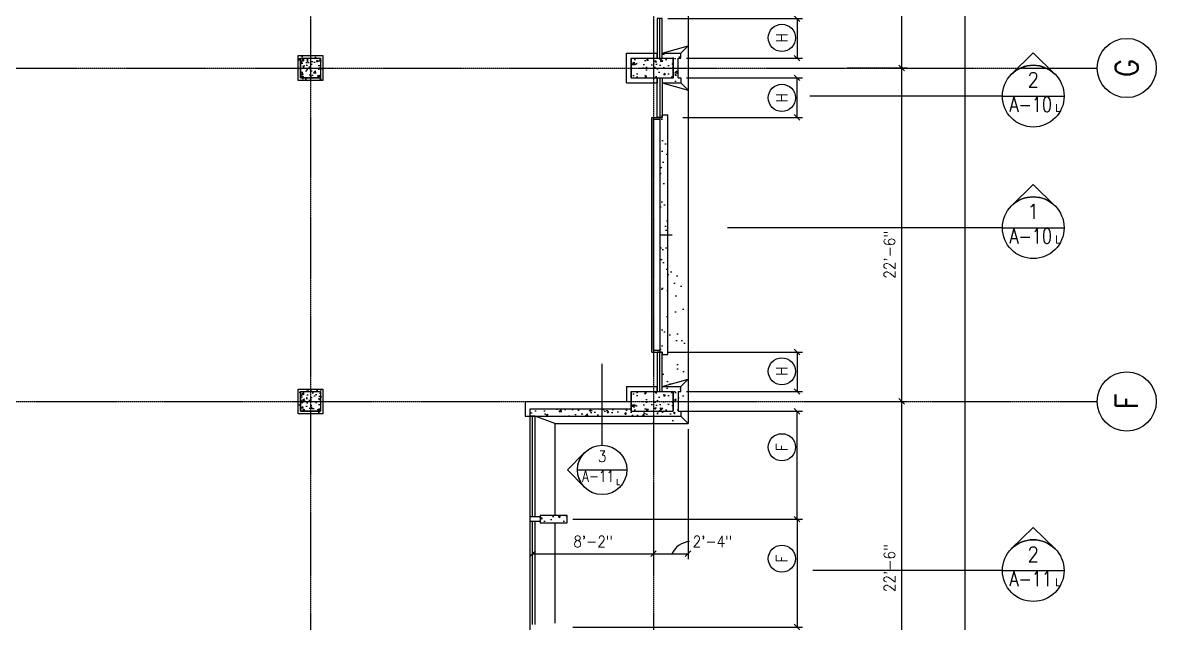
# Model space of a CAD drawing. Header units: inches. Extents: x 388 to 4053, y 352 to 2882.
# Drawn here: x 3134 to 4053, y 1678 to 2164 of the extents above; entities that cross this region are included whole.
import ezdxf
from ezdxf.enums import TextEntityAlignment as Align

# ---------------------------------------------------------------- set-up
doc = ezdxf.new("R2010")
doc.units = ezdxf.units.IN
doc.header["$LTSCALE"] = 0.5
doc.header["$MEASUREMENT"] = 0
doc.linetypes.add('CENTER', pattern=[3.25, 2.5, -0.25, 0.25, -0.25])
for name, color, linetype in [('A-ANNO-DIMS', 7, 'Continuous'), ('A-ANNO-NOTE', 7, 'Continuous'), ('A-COLS', 2, 'Continuous'), ('A-COLS-PATT', 8, 'Continuous'), ('A-FLOR-LEVL', 2, 'Continuous'), ('A-FLOR-PATT', 8, 'Continuous'), ('A-GLAZ', 3, 'Continuous'), ('A-GLAZ-IDEN', 7, 'Continuous'), ('A-GRID', 8, 'CENTER'), ('A-GRID-IDEN', 7, 'Continuous'), ('A-SECT-IDEN', 7, 'Continuous'), ('A-WALL', 2, 'Continuous'), ('A-WALL-PATT', 8, 'Continuous')]:
    doc.layers.add(name, color=color, linetype=linetype)
doc.styles.add('ROMANS', font='romans.shx', dxfattribs={"width": 0.9})
doc.dimstyles.new('DIM96', dxfattribs={"dimscale": 96, "dimtxt": 0.09375, "dimasz": 0.046875, "dimexe": 0.046875, "dimexo": 0.046875, "dimgap": 0.046875, "dimtad": 1, "dimdec": 4, "dimzin": 3, "dimdsep": 46, "dimlunit": 4, "dimtxsty": 'ROMANS', "dimblk": 'OBLIQUE', "dimcen": 0.046875, "dimaunit": 1, "dimazin": 0, "dimtfac": 0.7, "dimtdec": 4, "dimtofl": 0, "dimtmove": 2, "dimatfit": 3, "dimldrblk": 'OBLIQUE', "dimfxl": 0, "dimfrac": 1, "dimtolj": 1, "dimtzin": 0, "dimarcsym": 0})
pattern_1 = [(50, (11.203, -0.822), (14.345204, -1.255043), [1.5, -16.5]), (355, (11.203, -0.822), (-2.775027, 15.04384), [1.2, -13.2]), (100.4514, (12.398, -0.927), (11.57019, 13.78879), [1.274804, -14.02284]), (46.1842, (11.203, 3.178), (21.34482, -3.31038), [2.25, -24.75]), (96.6356, (12.981, 2.902), (18.69325, 19.48236), [1.9122, -21.03426]), (351.1842, (11.203, 3.178), (18.69324, 19.48237), [1.8, -19.8]), (21, (13.203, 2.178), (11.93814, -8.052378), [1.5, -16.5]), (326, (13.203, 2.178), (4.866307, 14.503), [1.2, -13.2]), (71.4514, (14.197, 1.507), (16.804453, 6.45061), [1.274804, -14.02284]), (37.5, (11.2027, -0.8225), (0.243197, 6.657877), [0, -13.04, 0, -13.4, 0, -13.25]), (7.5, (11.203, -0.8225), (5.261391, 7.888234), [0, -7.64, 0, -12.74, 0, -5.05]), (327.5, (6.7427, -0.8225), (10.676449, -0.4510974), [0, -5, 0, -15.6, 0, -20.7]), (317.5, (4.743, -0.822), (11.663723, 2.0021), [0, -6.5, 0, -10.36, 0, -14.7])]

# ---------------------------------------------------------------- blocks, each defined once
blk = doc.blocks.new('_Oblique')
at = {"color": 0, "lineweight": -2}
blk.add_line((-0.5, -0.5), (0.5, 0.5), dxfattribs=at)
blk = doc.blocks.new('*D14')
at = {"layer": 'A-ANNO-DIMS', "color": 0, "lineweight": -2}
for p, q in [((3884.94, 2405.28), (3901.83, 2405.28)), ((3897.33, 2405.28), (3897.33, 499.28)), ((3799.01, 499.28), (3901.83, 499.28))]:
    blk.add_line(p, q, dxfattribs=at)
at = {"layer": 'Defpoints', "color": 0}
for p in [(3880.44, 2405.28), (3794.51, 499.28), (3897.33, 499.28)]:
    blk.add_point(p, dxfattribs=at)
at = {"layer": 'A-ANNO-DIMS', "color": 0, "lineweight": -2, "xscale": 4.5, "yscale": 4.5, "zscale": 4.5}
for p, rotation in [((3897.33, 2405.28), 90), ((3897.33, 499.28), 270)]:
    blk.add_blockref('_Oblique', p, dxfattribs=dict(at, rotation=rotation))
at = {"layer": 'A-ANNO-DIMS', "color": 0, "insert": (3887.47, 1452.28), "char_height": 9, "attachment_point": 5, "rotation": 90, "style": 'ROMANS'}
blk.add_mtext('\\A1;158\'-10"', dxfattribs=at)
blk = doc.blocks.new('*D15')
at = {"layer": 'A-ANNO-DIMS', "color": 0, "lineweight": -2}
for p, q in [((3805.66, 2405.28), (3850.67, 2405.28)), ((3846.17, 2405.28), (3846.17, 2127.28)), ((3801.9, 2127.28), (3850.67, 2127.28))]:
    blk.add_line(p, q, dxfattribs=at)
at = {"layer": 'Defpoints', "color": 0}
for p in [(3801.16, 2405.28), (3797.4, 2127.28), (3846.17, 2127.28)]:
    blk.add_point(p, dxfattribs=at)
at = {"layer": 'A-ANNO-DIMS', "color": 0, "lineweight": -2, "xscale": 4.5, "yscale": 4.5, "zscale": 4.5}
for p, rotation in [((3846.17, 2405.28), 90), ((3846.17, 2127.28), 270)]:
    blk.add_blockref('_Oblique', p, dxfattribs=dict(at, rotation=rotation))
at = {"layer": 'A-ANNO-DIMS', "color": 0, "insert": (3836.32, 2266.28), "char_height": 9, "attachment_point": 5, "rotation": 90, "style": 'ROMANS'}
blk.add_mtext('\\A1;23\'-2"', dxfattribs=at)
blk = doc.blocks.new('*D16')
at = {"layer": 'A-ANNO-DIMS', "color": 0, "lineweight": -2}
for p, q in [((3801.9, 2127.28), (3850.67, 2127.28)), ((3846.17, 2127.28), (3846.17, 1857.28)), ((3796.86, 1857.28), (3850.67, 1857.28))]:
    blk.add_line(p, q, dxfattribs=at)
at = {"layer": 'Defpoints', "color": 0}
for p in [(3797.4, 2127.28), (3792.36, 1857.28), (3846.17, 1857.28)]:
    blk.add_point(p, dxfattribs=at)
at = {"layer": 'A-ANNO-DIMS', "color": 0, "lineweight": -2, "xscale": 4.5, "yscale": 4.5, "zscale": 4.5}
for p, rotation in [((3846.17, 2127.28), 90), ((3846.17, 1857.28), 270)]:
    blk.add_blockref('_Oblique', p, dxfattribs=dict(at, rotation=rotation))
at = {"layer": 'A-ANNO-DIMS', "color": 0, "insert": (3836.32, 1976.02), "char_height": 9, "attachment_point": 5, "rotation": 90, "style": 'ROMANS'}
blk.add_mtext('\\A1;22\'-6"', dxfattribs=at)
blk = doc.blocks.new('*D17')
at = {"layer": 'A-ANNO-DIMS', "color": 0, "lineweight": -2}
for p, q in [((3796.86, 1857.28), (3850.67, 1857.28)), ((3846.17, 1857.28), (3846.17, 1587.28)), ((3799.38, 1587.28), (3850.67, 1587.28))]:
    blk.add_line(p, q, dxfattribs=at)
at = {"layer": 'Defpoints', "color": 0}
for p in [(3792.36, 1857.28), (3794.88, 1587.28), (3846.17, 1587.28)]:
    blk.add_point(p, dxfattribs=at)
at = {"layer": 'A-ANNO-DIMS', "color": 0, "lineweight": -2, "xscale": 4.5, "yscale": 4.5, "zscale": 4.5}
for p, rotation in [((3846.17, 1857.28), 90), ((3846.17, 1587.28), 270)]:
    blk.add_blockref('_Oblique', p, dxfattribs=dict(at, rotation=rotation))
at = {"layer": 'A-ANNO-DIMS', "color": 0, "insert": (3836.32, 1722.28), "char_height": 9, "attachment_point": 5, "rotation": 90, "style": 'ROMANS'}
blk.add_mtext('\\A1;22\'-6"', dxfattribs=at)
blk = doc.blocks.new('GLAZ1')
for p, q in [((0, 0), (-4, 0)), ((-4, 0), (-4, -32)), ((-2, -32), (-2, 0)), ((0, -32), (0, 0)), ((-4, -32), (0, -32))]:
    blk.add_line(p, q)
blk = doc.blocks.new('*D26')
at = {"layer": 'A-ANNO-DIMS', "color": 0, "lineweight": -2}
for p, q in [((3645.08, 1791.39), (3645.08, 1729.49)), ((3547.08, 1724.89), (3547.08, 1738.49)), ((3547.08, 1733.99), (3645.08, 1733.99))]:
    blk.add_line(p, q, dxfattribs=at)
at = {"layer": 'Defpoints', "color": 0}
for p in [(3645.08, 1795.89), (3645.08, 1733.99), (3547.08, 1720.39)]:
    blk.add_point(p, dxfattribs=at)
at = {"layer": 'A-ANNO-DIMS', "color": 0, "lineweight": -2, "xscale": 4.5, "yscale": 4.5, "zscale": 4.5, "rotation": 180}
blk.add_blockref('_Oblique', (3547.08, 1733.99), dxfattribs=at)
at = {"layer": 'A-ANNO-DIMS', "color": 0, "lineweight": -2, "xscale": 4.5, "yscale": 4.5, "zscale": 4.5}
blk.add_blockref('_Oblique', (3645.08, 1733.99), dxfattribs=at)
at = {"layer": 'A-ANNO-DIMS', "color": 0, "insert": (3596.08, 1743.84), "char_height": 9, "attachment_point": 5, "style": 'ROMANS'}
blk.add_mtext('\\A1;8\'-2"', dxfattribs=at)
blk = doc.blocks.new('*D27')
at = {"layer": 'A-ANNO-DIMS', "color": 0, "lineweight": -2}
for p, q in [((3673.08, 1834.78), (3673.08, 1729.49)), ((3645.08, 1791.39), (3645.08, 1729.49)), ((3645.08, 1733.99), (3673.08, 1733.99))]:
    blk.add_line(p, q, dxfattribs=at)
at = {"layer": 'Defpoints', "color": 0}
for p in [(3673.08, 1839.28), (3645.08, 1795.89), (3673.08, 1733.99)]:
    blk.add_point(p, dxfattribs=at)
at = {"layer": 'A-ANNO-DIMS', "color": 0, "lineweight": -2, "xscale": 4.5, "yscale": 4.5, "zscale": 4.5, "rotation": 180}
blk.add_blockref('_Oblique', (3645.08, 1733.99), dxfattribs=at)
at = {"layer": 'A-ANNO-DIMS', "color": 0, "lineweight": -2, "xscale": 4.5, "yscale": 4.5, "zscale": 4.5}
blk.add_blockref('_Oblique', (3673.08, 1733.99), dxfattribs=at)
at = {"layer": 'A-ANNO-DIMS', "color": 0, "insert": (3692.8, 1743.84), "char_height": 9, "attachment_point": 5, "style": 'ROMANS'}
blk.add_mtext('\\A1;2\'-4"', dxfattribs=at)
blk = doc.blocks.new('ELEVIDEN')
for q in [(-14, 14.29), (14, 14.29)]:
    blk.add_line((0, 28), q)
blk.add_arc((0, 0), 20, 45.58469, 134.41531)
blk = doc.blocks.new('IDENM1')
blk.add_circle((0, 0), 0.1146)
at = {"style": 'ROMANS', "width": 0.9}
blk.add_attdef('#', text='', height=0.0938, dxfattribs=at).set_placement((0, 0), align=Align.MIDDLE)
blk = doc.blocks.new('*D99')
at = {"layer": 'A-GLAZ-IDEN', "color": 0, "lineweight": -2}
for p, q in [((3656.58, 2167.28), (3765.89, 2167.28)), ((3761.39, 2167.28), (3761.39, 2135.28)), ((3671.68, 2135.28), (3765.89, 2135.28))]:
    blk.add_line(p, q, dxfattribs=at)
at = {"layer": 'Defpoints', "color": 0}
for p in [(3652.08, 2167.28), (3667.18, 2135.28), (3761.39, 2135.28)]:
    blk.add_point(p, dxfattribs=at)
at = {"layer": 'A-GLAZ-IDEN', "color": 0, "lineweight": -2, "xscale": 4.5, "yscale": 4.5, "zscale": 4.5}
for p, rotation in [((3761.39, 2167.28), 90), ((3761.39, 2135.28), 270)]:
    blk.add_blockref('_Oblique', p, dxfattribs=dict(at, rotation=rotation))
blk = doc.blocks.new('*D100')
at = {"layer": 'A-GLAZ-IDEN', "color": 0, "lineweight": -2}
for p, q in [((3671.68, 2119.28), (3765.89, 2119.28)), ((3761.39, 2087.28), (3761.39, 2119.28)), ((3668.76, 2087.28), (3765.89, 2087.28))]:
    blk.add_line(p, q, dxfattribs=at)
at = {"layer": 'Defpoints', "color": 0}
for p in [(3667.18, 2119.28), (3761.39, 2119.28), (3664.26, 2087.28)]:
    blk.add_point(p, dxfattribs=at)
at = {"layer": 'A-GLAZ-IDEN', "color": 0, "lineweight": -2, "xscale": 4.5, "yscale": 4.5, "zscale": 4.5}
for p, rotation in [((3761.39, 2119.28), 90), ((3761.39, 2087.28), 270)]:
    blk.add_blockref('_Oblique', p, dxfattribs=dict(at, rotation=rotation))
blk = doc.blocks.new('*D101')
at = {"layer": 'A-GLAZ-IDEN', "color": 0, "lineweight": -2}
for p, q in [((3656.58, 1897.28), (3765.89, 1897.28)), ((3761.39, 1897.28), (3761.39, 1865.28)), ((3671.68, 1865.28), (3765.89, 1865.28))]:
    blk.add_line(p, q, dxfattribs=at)
at = {"layer": 'Defpoints', "color": 0}
for p in [(3652.08, 1897.28), (3667.18, 1865.28), (3761.39, 1865.28)]:
    blk.add_point(p, dxfattribs=at)
at = {"layer": 'A-GLAZ-IDEN', "color": 0, "lineweight": -2, "xscale": 4.5, "yscale": 4.5, "zscale": 4.5}
for p, rotation in [((3761.39, 1897.28), 90), ((3761.39, 1865.28), 270)]:
    blk.add_blockref('_Oblique', p, dxfattribs=dict(at, rotation=rotation))
blk = doc.blocks.new('*D102')
at = {"layer": 'A-GLAZ-IDEN', "color": 0, "lineweight": -2}
for p, q in [((3667.68, 1849.28), (3765.89, 1849.28)), ((3761.39, 1761.94), (3761.39, 1849.28)), ((3579.58, 1761.94), (3765.89, 1761.94))]:
    blk.add_line(p, q, dxfattribs=at)
at = {"layer": 'Defpoints', "color": 0}
for p in [(3663.18, 1849.28), (3761.39, 1849.28), (3575.08, 1761.94)]:
    blk.add_point(p, dxfattribs=at)
at = {"layer": 'A-GLAZ-IDEN', "color": 0, "lineweight": -2, "xscale": 4.5, "yscale": 4.5, "zscale": 4.5}
for p, rotation in [((3761.39, 1849.28), 90), ((3761.39, 1761.94), 270)]:
    blk.add_blockref('_Oblique', p, dxfattribs=dict(at, rotation=rotation))
blk = doc.blocks.new('*D103')
at = {"layer": 'A-GLAZ-IDEN', "color": 0, "lineweight": -2}
for p, q in [((3579.58, 1761.94), (3765.89, 1761.94)), ((3761.39, 1761.94), (3761.39, 1674.61)), ((3579.58, 1674.61), (3765.89, 1674.61))]:
    blk.add_line(p, q, dxfattribs=at)
at = {"layer": 'Defpoints', "color": 0}
for p in [(3575.08, 1761.94), (3575.08, 1674.61), (3761.39, 1674.61)]:
    blk.add_point(p, dxfattribs=at)
at = {"layer": 'A-GLAZ-IDEN', "color": 0, "lineweight": -2, "xscale": 4.5, "yscale": 4.5, "zscale": 4.5}
for p, rotation in [((3761.39, 1761.94), 90), ((3761.39, 1674.61), 270)]:
    blk.add_blockref('_Oblique', p, dxfattribs=dict(at, rotation=rotation))
blk = doc.blocks.new('LEVEL')
for p, q in [((-12, 0), (-18, 6)), ((-12, -15), (-18, 6)), ((12, 0), (18, 6)), ((12, -15), (18, 6))]:
    blk.add_line(p, q)
blk = doc.blocks.new('IDEN4')
blk.add_line((-0.2083, 0), (0.2083, 0))
blk.add_circle((0, 0), 0.2083)
at = {"style": 'ROMANS'}
for tag, height, width, p in [('#', 0.0938, 0.9, (0, 0.1148)), ('##', 0.0938, 0.8, (-0.0336, -0.0524)), ('@', 0.0469, 0.9, (0.135, -0.1024))]:
    blk.add_attdef(tag, text='', height=height, dxfattribs=dict(at, width=width)).set_placement(p, align=Align.MIDDLE_CENTER)
blk = doc.blocks.new('TEXT')
blk.add_line((0, 0), (0, 9.5))
blk = doc.blocks.new('IDEN1')
blk.add_circle((0, 0), 0.25)
at = {"style": 'ROMANS', "width": 0.9}
blk.add_attdef('#', text='', height=0.1875, dxfattribs=at).set_placement((0, 0), align=Align.MIDDLE_CENTER)
blk = doc.blocks.new('SECT10')
for q in [(-17.5, 17.86), (-17.5, -17.86)]:
    blk.add_line((-34.99, 0), q)
blk.add_arc((0, 0), 25, 134.41531, 225.58469)
blk = doc.blocks.new('IDEN10')
blk.add_line((-0.2604, 0), (0.2604, 0))
blk.add_circle((0, 0), 0.2604)
at = {"style": 'ROMANS'}
for tag, height, width, p in [('#', 0.125, 0.9, (0, 0.1377)), ('##', 0.125, 0.8, (-0.0211, -0.0694)), ('@', 0.0625, 0.9, (0.2077, -0.0975))]:
    blk.add_attdef(tag, text='', height=height, dxfattribs=dict(at, width=width)).set_placement(p, align=Align.MIDDLE_CENTER)
blk = doc.blocks.new('4')
for p, q in [((-8, -18), (-8, 16)), ((8, 16), (-8, 16)), ((8, -18), (8, 16)), ((8, -18), (-8, -18))]:
    blk.add_line(p, q)
blk = doc.blocks.new('1')
for p, q in [((-8, 8), (8, 8)), ((-8, 8), (-8, -8)), ((8, 8), (8, -8)), ((-8, -8), (8, -8))]:
    blk.add_line(p, q)
blk = doc.blocks.new('5')
blk.add_lwpolyline([(-22, 0), (0, 0), (0, -6), (-22, -6)], close=True)

msp = doc.modelspace()

# ---------------------------------------------------------------- hatches: boundary and pattern name
at = {"layer": 'A-COLS-PATT'}
h = msp.add_hatch(dxfattribs=at)
h.set_pattern_fill('AR-CONC', color=256, scale=2, style=0)
h.set_pattern_definition([(50, (2400.299, -251.055), (14.345204, -1.255043), [1.5, -16.5]), (355, (2400.299, -251.055), (-2.77503, 15.04384), [1.2, -13.2]), (100.4514, (2401.495, -251.159), (11.57019, 13.78879), [1.2748, -14.02284]), (46.1842, (2400.3, -247.055), (21.34482, -3.31038), [2.25, -24.75]), (96.6356, (2402.078, -247.33), (18.69325, 19.48236), [1.9122, -21.03426]), (351.1842, (2400.3, -247.055), (18.69324, 19.48237), [1.8, -19.8]), (21, (2402.299, -248.055), (11.93814, -8.05238), [1.5, -16.5]), (326, (2402.299, -248.055), (4.86631, 14.503), [1.2, -13.2]), (71.4514, (2403.294, -248.726), (16.80445, 6.45061), [1.2748, -14.02284]), (37.5, (2400.299, -251.0546), (0.243197, 6.657877), [0, -13.04, 0, -13.4, 0, -13.25]), (7.5, (2400.299, -251.0546), (5.26139, 7.888234), [0, -7.64, 0, -12.74, 0, -5.05]), (327.5, (2395.839, -251.0546), (10.676449, -0.451097), [0, -5, 0, -15.6, 0, -20.7]), (317.5, (2393.839, -251.055), (11.663723, 2.0021), [0, -6.5, 0, -10.36, 0, -14.7])])
h.paths.add_polyline_path([(3359.08318, 2135.27553), (3359.08318, 2119.27553), (3375.08318, 2119.27553), (3375.08318, 2135.27553)])
h = msp.add_hatch(dxfattribs=at)
h.set_pattern_fill('AR-CONC', color=256, scale=2, angle=-90, style=0)
h.set_pattern_definition([(320, (1266.753, 3094.06), (-1.255043, -14.345204), [1.5, -16.5]), (265, (1266.753, 3094.06), (15.04384, 2.77503), [1.2, -13.2]), (10.4514, (1266.648, 3092.864), (13.78879, -11.57019), [1.2748, -14.02284]), (316.1842, (1270.753, 3094.06), (-3.31038, -21.34482), [2.25, -24.75]), (6.6356, (1270.477, 3092.28), (19.48236, -18.69325), [1.9122, -21.03426]), (261.1842, (1270.753, 3094.06), (19.48237, -18.69324), [1.8, -19.8]), (291, (1269.753, 3092.06), (-8.05238, -11.93814), [1.5, -16.5]), (236, (1269.753, 3092.06), (14.503, -4.86631), [1.2, -13.2]), (341.4514, (1269.082, 3091.065), (6.45061, -16.80445), [1.2748, -14.02284]), (307.5, (1266.753, 3094.0596), (6.657877, -0.243197), [0, -13.04, 0, -13.4, 0, -13.25]), (277.5, (1266.753, 3094.0596), (7.888234, -5.26139), [0, -7.64, 0, -12.74, 0, -5.05]), (237.5, (1266.753, 3098.5196), (-0.451097, -10.676449), [0, -5, 0, -15.6, 0, -20.7]), (227.5, (1266.753, 3100.52), (2.0021, -11.663723), [0, -6.5, 0, -10.36, 0, -14.7])])
h.paths.add_polyline_path([(3661.08318, 2119.27553), (3661.08318, 2135.27553), (3627.08318, 2135.27553), (3627.08318, 2119.27553)])
h = msp.add_hatch(dxfattribs=at)
h.set_pattern_fill('AR-CONC', color=256, scale=2, style=0)
h.set_pattern_definition([(50, (2400.299, -521.055), (14.345204, -1.255043), [1.5, -16.5]), (355, (2400.299, -521.055), (-2.77503, 15.04384), [1.2, -13.2]), (100.4514, (2401.495, -521.159), (11.57019, 13.78879), [1.2748, -14.02284]), (46.1842, (2400.3, -517.055), (21.34482, -3.31038), [2.25, -24.75]), (96.6356, (2402.078, -517.33), (18.69325, 19.48236), [1.9122, -21.03426]), (351.1842, (2400.3, -517.055), (18.69324, 19.48237), [1.8, -19.8]), (21, (2402.299, -518.055), (11.93814, -8.05238), [1.5, -16.5]), (326, (2402.299, -518.055), (4.86631, 14.503), [1.2, -13.2]), (71.4514, (2403.294, -518.726), (16.80445, 6.45061), [1.2748, -14.02284]), (37.5, (2400.299, -521.0546), (0.243197, 6.657877), [0, -13.04, 0, -13.4, 0, -13.25]), (7.5, (2400.299, -521.0546), (5.26139, 7.888234), [0, -7.64, 0, -12.74, 0, -5.05]), (327.5, (2395.839, -521.0546), (10.676449, -0.451097), [0, -5, 0, -15.6, 0, -20.7]), (317.5, (2393.839, -521.055), (11.663723, 2.0021), [0, -6.5, 0, -10.36, 0, -14.7])])
h.paths.add_polyline_path([(3359.08318, 1865.27553), (3359.08318, 1849.27553), (3375.08318, 1849.27553), (3375.08318, 1865.27553)])
h = msp.add_hatch(dxfattribs=at)
h.set_pattern_fill('AR-CONC', color=256, scale=2, style=0)
h.set_pattern_definition([(40, (1266.753, 890.491), (-1.255043, 14.345204), [1.5, -16.5]), (95, (1266.753, 890.491), (15.04384, -2.77503), [1.2, -13.2]), (349.5486, (1266.648, 891.687), (13.78879, 11.57019), [1.2748, -14.02284]), (43.8158, (1270.753, 890.491), (-3.31038, 21.34482), [2.25, -24.75]), (353.3644, (1270.477, 892.27), (19.48236, 18.69325), [1.9122, -21.03426]), (98.8158, (1270.753, 890.491), (19.48237, 18.69324), [1.8, -19.8]), (69, (1269.753, 892.491), (-8.05238, 11.93814), [1.5, -16.5]), (124, (1269.753, 892.491), (14.503, 4.86631), [1.2, -13.2]), (18.5486, (1269.082, 893.486), (6.45061, 16.80445), [1.2748, -14.02284]), (52.5, (1266.753, 890.4915), (6.657877, 0.243197), [0, -13.04, 0, -13.4, 0, -13.25]), (82.5, (1266.753, 890.4915), (7.888234, 5.26139), [0, -7.64, 0, -12.74, 0, -5.05]), (122.5, (1266.753, 886.0315), (-0.451097, 10.676449), [0, -5, 0, -15.6, 0, -20.7]), (132.5, (1266.753, 884.0315), (2.0021, 11.663723), [0, -6.5, 0, -10.36, 0, -14.7])])
h.paths.add_polyline_path([(3661.08318, 1865.27553), (3661.08318, 1849.27553), (3627.08318, 1849.27553), (3627.08318, 1865.27553)])
h = msp.add_hatch(dxfattribs=at)
h.set_pattern_fill('AR-CONC', color=256, scale=2, style=0)
h.set_pattern_definition([(310, (2608.299, 4137.272), (14.345204, 1.25504), [1.5, -16.5]), (5, (2608.299, 4137.272), (-2.77503, -15.04384), [1.2, -13.2]), (259.5486, (2609.495, 4137.377), (11.57019, -13.78879), [1.2748, -14.02284]), (313.8158, (2608.3, 4133.272), (21.34482, 3.31038), [2.25, -24.75]), (263.3644, (2610.078, 4133.548), (18.69325, -19.48236), [1.9122, -21.03426]), (8.8158, (2608.3, 4133.272), (18.69324, -19.48237), [1.8, -19.8]), (339, (2610.299, 4134.272), (11.93814, 8.05238), [1.5, -16.5]), (34, (2610.299, 4134.272), (4.86631, -14.503), [1.2, -13.2]), (288.5486, (2611.294, 4134.943), (16.80445, -6.45061), [1.2748, -14.02284]), (322.5, (2608.299, 4137.2723), (0.243197, -6.657877), [0, -13.04, 0, -13.4, 0, -13.25]), (352.5, (2608.299, 4137.272), (5.26139, -7.888234), [0, -7.64, 0, -12.74, 0, -5.05]), (32.5, (2603.839, 4137.2723), (10.676449, 0.451097), [0, -5, 0, -15.6, 0, -20.7]), (42.5, (2601.839, 4137.272), (11.663723, -2.0021), [0, -6.5, 0, -10.36, 0, -14.7])])
h.paths.add_polyline_path([(3553.08318, 1758.94219), (3553.08318, 1764.94219), (3575.08318, 1764.94219), (3575.08318, 1758.94219)])
at = {"layer": 'A-FLOR-PATT'}
h = msp.add_hatch(dxfattribs=at)
h.set_pattern_fill('AR-SAND', color=256, scale=12, style=0)
h.set_pattern_definition([(37.5, (6.485, 1.141), (-0.75592, 23.121885), [0, -18.24, 0, -20.4, 0, -19.5]), (7.5, (6.485, 1.14), (21.23732, 33.86575), [0, -9.84, 0, -16.44, 0, -6.3]), (327.5, (-8.275, 1.141), (37.3697, 0.06791), [0, -6, 0, -21.6, 0, -28.2]), (317.5, (-8.275, 1.14), (36.07352, 10.5321), [0, -3, 0, -14.16, 0, -16.2])])
h.paths.add_polyline_path([(3673.08318, 1968.7547), (3656.58318, 1968.7547), (3656.58318, 1895.27553), (3652.08318, 1895.27553), (3652.08318, 1869.27553), (3673.08318, 1875.27553)])
h.paths.add_polyline_path([(3673.08318, 1875.27553), (3652.08318, 1869.27553), (3667.08318, 1869.27553)])
h.paths.add_polyline_path([(3673.08318, 1875.27553), (3667.08318, 1869.27553), (3667.08318, 1865.27553), (3665.08318, 1865.27553), (3665.08318, 1849.27553), (3667.08318, 1849.27553), (3667.08318, 1845.27553), (3673.08318, 1839.27553)])
h.paths.add_polyline_path([(3667.08318, 1845.27553), (3636.00729, 1845.27553), (3636.00729, 1839.27553), (3673.08318, 1839.27553)])
at = {"layer": 'A-WALL-PATT'}
h = msp.add_hatch(dxfattribs=at)
h.set_pattern_fill('AR-CONC', color=256, scale=2, style=0)
h.set_pattern_definition(pattern_1)
h.paths.add_polyline_path([(3377.08318, 2137.27553), (3357.08318, 2137.27553), (3357.08318, 2117.27553), (3377.08318, 2117.27553)])
h = msp.add_hatch(dxfattribs=at)
h.set_pattern_fill('AR-CONC', color=256, scale=2, style=0)
h.set_pattern_definition([(50, (10.395, 0), (14.345204, -1.255043), [1.5, -16.5]), (355, (10.395, 0), (-2.775027, 15.043843), [1.2, -13.2]), (100.4514, (11.59, -0.105), (11.570188, 13.78879), [1.274804, -14.02284]), (46.1842, (10.395, 4), (21.34482, -3.31038), [2.25, -24.75]), (96.6356, (12.173, 3.724), (18.69325, 19.48236), [1.91221, -21.03426]), (351.1842, (10.395, 4), (18.69324, 19.48237), [1.8, -19.8]), (21, (12.395, 3), (11.93814, -8.052378), [1.5, -16.5]), (326, (12.395, 3), (4.866307, 14.503), [1.2, -13.2]), (71.4514, (13.39, 2.329), (16.804453, 6.45061), [1.274804, -14.02284]), (37.5, (10.3947, 0), (0.243197, 6.657877), [0, -13.04, 0, -13.4, 0, -13.25]), (7.5, (10.395, 0), (5.261391, 7.888234), [0, -7.64, 0, -12.74, 0, -5.05]), (327.5, (5.9347, 0), (10.676449, -0.4510974), [0, -5, 0, -15.6, 0, -20.7]), (317.5, (3.935, 0), (11.663723, 2.0021), [0, -6.5, 0, -10.36, 0, -14.7])])
h.paths.add_polyline_path([(3667.08318, 2139.27553), (3652.08318, 2139.27553), (3652.08318, 2135.27553), (3661.08318, 2135.27553), (3661.08318, 2119.27553), (3652.08318, 2119.27553), (3652.08318, 2115.27553), (3667.08318, 2115.27553), (3667.08318, 2119.27553), (3665.08318, 2119.27553), (3665.08318, 2135.27553), (3667.08318, 2135.27553)])
h = msp.add_hatch(dxfattribs=at)
h.set_pattern_fill('AR-SAND', color=256, scale=9, style=0)
h.set_pattern_definition([(37.5, (8.345, 1.141), (-0.56694, 17.341414), [0, -13.68, 0, -15.3, 0, -14.625]), (7.5, (8.345, 1.141), (15.92799, 25.39931), [0, -7.38, 0, -12.33, 0, -4.725]), (327.5, (-2.725, 1.141), (28.027277, 0.05093), [0, -4.5, 0, -16.2, 0, -21.15]), (317.5, (-2.725, 1.141), (27.05514, 7.89908), [0, -2.25, 0, -10.62, 0, -12.15])])
h.paths.add_polyline_path([(3650.58318, 1992.27553), (3656.58318, 1992.27553), (3656.58318, 2089.27553), (3652.08318, 2089.27553), (3652.08318, 2087.27553), (3650.58318, 2087.27553)])
h.paths.add_polyline_path([(3656.58318, 1992.27553), (3650.58318, 1992.27553), (3650.58318, 1897.27553), (3652.08318, 1897.27553), (3652.08318, 1895.27553), (3656.58318, 1895.27553)])
h = msp.add_hatch(dxfattribs=at)
h.set_pattern_fill('AR-CONC', color=256, scale=2, style=0)
h.set_pattern_definition(pattern_1)
h.paths.add_polyline_path([(3377.08318, 1867.27553), (3357.08318, 1867.27553), (3357.08318, 1847.27553), (3377.08318, 1847.27553)])
h = msp.add_hatch(dxfattribs=at)
h.set_pattern_fill('AR-CONC', color=256, scale=2, style=0)
h.set_pattern_definition([(50, (10.328, 2.06), (14.345204, -1.255043), [1.5, -16.5]), (355, (10.328, 2.06), (-2.775027, 15.043843), [1.2, -13.2]), (100.4514, (11.523, 1.955), (11.570188, 13.78879), [1.274804, -14.02284]), (46.1842, (10.328, 6.06), (21.34482, -3.31038), [2.25, -24.75]), (96.6356, (12.107, 5.784), (18.69325, 19.48236), [1.9122, -21.03426]), (351.1842, (10.328, 6.06), (18.69324, 19.48237), [1.8, -19.8]), (21, (12.328, 5.06), (11.93814, -8.052378), [1.5, -16.5]), (326, (12.328, 5.06), (4.866307, 14.503), [1.2, -13.2]), (71.4514, (13.323, 4.389), (16.804453, 6.45061), [1.274804, -14.02284]), (37.5, (10.328, 2.06), (0.243197, 6.657877), [0, -13.04, 0, -13.4, 0, -13.25]), (7.5, (10.328, 2.06), (5.261391, 7.888234), [0, -7.64, 0, -12.74, 0, -5.05]), (327.5, (5.868, 2.06), (10.676449, -0.4510974), [0, -5, 0, -15.6, 0, -20.7]), (317.5, (3.868, 2.06), (11.663723, 2.0021), [0, -6.5, 0, -10.36, 0, -14.7])])
h.paths.add_polyline_path([(3545.08318, 1851.27553), (3545.08318, 1845.27553), (3549.08318, 1845.27553), (3603.46196, 1845.27553), (3603.46196, 1851.27553)])
h.paths.add_polyline_path([(3603.46196, 1851.27553), (3603.46196, 1845.27553), (3623.08318, 1845.27553), (3645.08318, 1845.27553), (3645.08318, 1849.27553), (3627.08318, 1849.27553), (3627.08318, 1851.27553)])
h.paths.add_polyline_path([(3645.08318, 1849.27553), (3645.08318, 1845.27553), (3667.08318, 1845.27553), (3667.08318, 1849.27553), (3665.08318, 1849.27553), (3665.08318, 1857.27553), (3661.08318, 1857.27553), (3661.08318, 1849.27553)])
h.paths.add_polyline_path([(3665.08318, 1865.27553), (3667.08318, 1865.27553), (3667.08318, 1869.27553), (3652.08318, 1869.27553), (3652.08318, 1865.27553), (3661.08318, 1865.27553), (3661.08318, 1857.27553), (3665.08318, 1857.27553)])

# ---------------------------------------------------------------- linework, layer by layer
at = {"layer": 'A-ANNO-DIMS'}
msp.add_arc((3675.57137, 1726.73663), 17.14998, 94.07011465, 154.99376644, dxfattribs=at)
at = {"layer": 'A-FLOR-LEVL'}
for p, q in [((3673.08318, 2433.27553), (3673.08318, 1839.27553)), ((3652.08318, 1869.27553), (3673.08318, 1875.27553)), ((3667.08318, 1869.27553), (3673.08318, 1875.27553)), ((3565.08318, 1839.27553), (3549.08318, 1845.27553)), ((3565.08318, 1839.27553), (3673.08318, 1839.27553)), ((3565.08318, 1839.27553), (3565.08318, 1764.94219)), ((3667.08318, 1845.27553), (3673.08318, 1839.27553)), ((3565.08318, 1758.94219), (3565.08318, 1677.60886))]:
    msp.add_line(p, q, dxfattribs=at)
at = {"layer": 'A-GLAZ'}
for p, q in [((3545.08318, 1059.27553), (3545.08318, 1845.27553)), ((3549.08318, 1845.27553), (3545.08318, 1845.27553)), ((3547.08318, 1763.94219), (3547.08318, 1845.27553)), ((3549.08318, 1763.94219), (3549.08318, 1845.27553)), ((3553.08318, 1763.94219), (3545.08318, 1763.94219)), ((3553.08318, 1763.94219), (3553.08318, 1759.94219)), ((3553.08318, 1759.94219), (3545.08318, 1759.94219)), ((3547.08318, 1676.60886), (3547.08318, 1759.94219)), ((3549.08318, 1676.60886), (3549.08318, 1759.94219))]:
    msp.add_line(p, q, dxfattribs=at)
at = {"layer": 'A-GRID'}
for p, q in [((3367.08318, 2833.64311), (3367.08318, 435.27553)), ((3645.08318, 2833.64311), (3645.08318, 1471.71866)), ((1535.81009, 2127.27553), (4004.54291, 2127.27553)), ((510.08318, 1857.27553), (4004.54291, 1857.27553))]:
    msp.add_line(p, q, dxfattribs=at)
at = {"layer": 'A-SECT-IDEN'}
for p, q in [((3927.781, 2104.47711), (3771.75085, 2104.47711)), ((3927.781, 1997.9233), (3704.9547, 1997.9233)), ((3603.46196, 1821.79727), (3603.46196, 1887.84694)), ((3927.781, 1720.2916), (3774.12099, 1720.2916))]:
    msp.add_line(p, q, dxfattribs=at)
at = {"layer": 'A-WALL'}
for p, q in [((3357.08318, 2137.27553), (3377.08318, 2137.27553)), ((3357.08318, 2117.27553), (3357.08318, 2137.27553)), ((3359.08318, 2135.27553), (3375.08318, 2135.27553)), ((3359.08318, 2119.27553), (3359.08318, 2135.27553)), ((3375.08318, 2135.27553), (3375.08318, 2119.27553)), ((3377.08318, 2137.27553), (3377.08318, 2117.27553)), ((3623.08318, 2115.27553), (3623.08318, 2139.27553)), ((3623.08318, 2139.27553), (3648.08318, 2139.27553)), ((3627.08318, 2135.27553), (3627.08318, 2119.27553)), ((3627.08318, 2135.27553), (3648.08318, 2135.27553)), ((3648.08318, 2135.27553), (3648.08318, 2139.27553)), ((3652.08318, 2135.27553), (3652.08318, 2139.27553)), ((3652.08318, 2139.27553), (3667.08318, 2139.27553)), ((3652.08318, 2135.27553), (3661.08318, 2135.27553)), ((3661.08318, 2135.27553), (3661.08318, 2119.27553)), ((3665.08318, 2119.27553), (3665.08318, 2135.27553)), ((3665.08318, 2135.27553), (3667.08318, 2135.27553)), ((3667.08318, 2135.27553), (3667.08318, 2139.27553)), ((3377.08318, 2117.27553), (3357.08318, 2117.27553)), ((3375.08318, 2119.27553), (3359.08318, 2119.27553)), ((3623.08318, 2115.27553), (3648.08318, 2115.27553)), ((3627.08318, 2119.27553), (3648.08318, 2119.27553)), ((3648.08318, 2119.27553), (3648.08318, 2115.27553)), ((3652.08318, 2119.27553), (3652.08318, 2115.27553)), ((3652.08318, 2119.27553), (3661.08318, 2119.27553)), ((3652.08318, 2115.27553), (3667.08318, 2115.27553)), ((3665.08318, 2119.27553), (3667.08318, 2119.27553)), ((3667.08318, 2119.27553), (3667.08318, 2115.27553)), ((3643.58318, 1897.27553), (3643.58318, 2087.27553)), ((3643.58318, 2087.27553), (3652.08318, 2087.27553)), ((3645.08318, 1898.77553), (3645.08318, 2085.77553)), ((3645.08318, 2085.77553), (3650.58318, 2085.77553)), ((3650.58318, 1897.27553), (3650.58318, 2087.27553)), ((3652.08318, 2089.27553), (3656.58318, 2089.27553)), ((3652.08318, 2087.27553), (3652.08318, 2089.27553)), ((3656.58318, 1895.27553), (3656.58318, 2089.27553)), ((3643.58318, 1897.27553), (3652.08318, 1897.27553)), ((3645.08318, 1898.77553), (3650.58318, 1898.77553)), ((3652.08318, 1897.27553), (3652.08318, 1895.27553)), ((3652.08318, 1895.27553), (3656.58318, 1895.27553)), ((3357.08318, 1867.27553), (3377.08318, 1867.27553)), ((3357.08318, 1847.27553), (3357.08318, 1867.27553)), ((3359.08318, 1865.27553), (3375.08318, 1865.27553)), ((3359.08318, 1849.27553), (3359.08318, 1865.27553)), ((3375.08318, 1865.27553), (3375.08318, 1849.27553)), ((3377.08318, 1867.27553), (3377.08318, 1847.27553)), ((3623.08318, 1869.27553), (3623.08318, 1857.27553)), ((3623.08318, 1869.27553), (3648.08318, 1869.27553)), ((3627.08318, 1865.27553), (3648.08318, 1865.27553)), ((3627.08318, 1849.27553), (3627.08318, 1865.27553)), ((3648.08318, 1865.27553), (3648.08318, 1869.27553)), ((3652.08318, 1865.27553), (3652.08318, 1869.27553)), ((3652.08318, 1869.27553), (3667.08318, 1869.27553)), ((3652.08318, 1865.27553), (3661.08318, 1865.27553)), ((3661.08318, 1849.27553), (3661.08318, 1865.27553)), ((3665.08318, 1865.27553), (3665.08318, 1849.27553)), ((3665.08318, 1865.27553), (3667.08318, 1865.27553)), ((3667.08318, 1865.27553), (3667.08318, 1869.27553)), ((3541.08318, 1857.27553), (3541.08318, 1845.27553)), ((3541.08318, 1857.27553), (3627.08318, 1857.27553)), ((3377.08318, 1847.27553), (3357.08318, 1847.27553)), ((3375.08318, 1849.27553), (3359.08318, 1849.27553)), ((3545.08318, 1851.27553), (3627.08318, 1851.27553)), ((3545.08318, 1845.27553), (3545.08318, 1851.27553)), ((3627.08318, 1849.27553), (3661.08318, 1849.27553)), ((3665.08318, 1849.27553), (3667.08318, 1849.27553)), ((3667.08318, 1849.27553), (3667.08318, 1845.27553)), ((3541.08318, 1845.27553), (3623.08318, 1845.27553)), ((3623.08318, 1845.27553), (3667.08318, 1845.27553))]:
    msp.add_line(p, q, dxfattribs=at)

# ---------------------------------------------------------------- block references
at = {"layer": 'A-ANNO-NOTE', "xscale": -1, "rotation": 270}
msp.add_blockref('TEXT', (3650.58318, 1992.27553), dxfattribs=at)
at = {"layer": 'A-COLS'}
for p in [(3367.08318, 2127.27553), (3367.08318, 1857.27553)]:
    msp.add_blockref('1', p, dxfattribs=at)
at = {"layer": 'A-COLS', "rotation": 270}
msp.add_blockref('4', (3645.08318, 2127.27553), dxfattribs=at)
at = {"layer": 'A-COLS', "extrusion": (0, 0, -1), "zscale": -1}
for name, p, rotation in [('4', (-3645.08318, 1857.27553), 90), ('5', (-3575.08318, 1758.94219), 180)]:
    msp.add_blockref(name, p, dxfattribs=dict(at, rotation=rotation))
at = {"layer": 'A-FLOR-LEVL', "xscale": -1, "rotation": 270}
msp.add_blockref('LEVEL', (3667.08318, 2127.27553), dxfattribs=at)
at = {"layer": 'A-GLAZ'}
for p in [(3652.08318, 2167.27553), (3652.08318, 1897.27553)]:
    msp.add_blockref('GLAZ1', p, dxfattribs=at)
at = {"layer": 'A-GLAZ', "xscale": -1, "rotation": 180}
msp.add_blockref('GLAZ1', (3652.08318, 2087.27553), dxfattribs=at)
at = {"layer": 'A-GLAZ-IDEN', "xscale": 96, "yscale": 96, "zscale": 96, "rotation": 90}
for p, values in [((3749.10319, 2151.65719), {'#': 'H'}), ((3749.10319, 2103.0768), {'#': 'H'}), ((3749.10319, 1881.65719), {'#': 'H'}), ((3749.10319, 1820.17246), {'#': 'F'}), ((3749.10319, 1729.97182), {'#': 'F'})]:
    msp.add_blockref('IDENM1', p, dxfattribs=at).add_auto_attribs(values)
at = {"layer": 'A-GRID-IDEN', "xscale": 96, "yscale": 96, "zscale": 96, "rotation": 90}
for p, values in [((4028.54291, 2127.27553), {'#': 'G'}), ((4028.54291, 1857.27553), {'#': 'F'})]:
    msp.add_blockref('IDEN1', p, dxfattribs=at).add_auto_attribs(values)
at = {"layer": 'A-SECT-IDEN', "rotation": 270}
for p in [(3952.781, 2104.47711), (3952.781, 1997.9233), (3952.781, 1720.2916)]:
    msp.add_blockref('SECT10', p, dxfattribs=at)
at = {"layer": 'A-SECT-IDEN', "xscale": 96, "yscale": 96, "zscale": 96}
for name, p, values in [('IDEN10', (3952.781, 2104.47711), {'#': '2', '##': 'A-10', '@': 'L'}), ('IDEN10', (3952.781, 1997.9233), {'#': '1', '##': 'A-10', '@': 'L'}), ('IDEN4', (3603.46196, 1801.79727), {'#': '3', '##': 'A-11', '@': 'L'}), ('IDEN10', (3952.781, 1720.2916), {'#': '2', '##': 'A-11', '@': 'L'})]:
    msp.add_blockref(name, p, dxfattribs=at).add_auto_attribs(values)
at = {"layer": 'A-SECT-IDEN', "xscale": -1, "rotation": 90}
msp.add_blockref('ELEVIDEN', (3603.46196, 1801.79727), dxfattribs=at)

# ---------------------------------------------------------------- dimensions: what is measured, and where the dimension line sits
at = {"layer": 'A-ANNO-DIMS'}
for base, p1, p2, picture, middle in [((3897.3264, 499.27553), (3880.44135, 2405.27553), (3794.50728, 499.27553), '*D14', (3887.46925, 1452.27553)), ((3846.17264, 2127.27553), (3801.15604, 2405.27553), (3797.40466, 2127.27553), '*D15', (3836.3155, 2266.27553)), ((3846.17264, 1587.27553), (3792.3629, 1857.27553), (3794.87545, 1587.27553), '*D17', (3836.3155, 1722.27553))]:
    dim = msp.add_linear_dim(base=base, p1=p1, p2=p2, angle=90, dimstyle='DIM96', dxfattribs=at)
    dim.commit()
    dim.dimension.update_dxf_attribs({"geometry": picture, "text_midpoint": middle})
dim = msp.add_linear_dim(base=(3846.17264, 1857.27553), p1=(3797.40466, 2127.27553), p2=(3792.3629, 1857.27553), angle=90, dimstyle='DIM96', dxfattribs=at)
dim.commit()
dim.dimension.update_dxf_attribs({"geometry": '*D16', "text_midpoint": (3836.3155, 1976.01737), "dimtype": 160})
dim = msp.add_linear_dim(base=(3673.08318, 1733.98622), p1=(3645.08318, 1795.89093), p2=(3673.08318, 1839.27553), dimstyle='DIM96', dxfattribs=at)
dim.commit()
dim.dimension.update_dxf_attribs({"geometry": '*D27', "text_midpoint": (3692.80157, 1743.84336), "dimtype": 160})
dim = msp.add_linear_dim(base=(3645.08318, 1733.98622), p1=(3547.08318, 1720.38577), p2=(3645.08318, 1795.89093), dimstyle='DIM96', dxfattribs=at)
dim.commit()
dim.dimension.update_dxf_attribs({"geometry": '*D26', "text_midpoint": (3596.08318, 1743.84336)})
at = {"layer": 'A-GLAZ-IDEN'}
for base, p1, p2, angle, picture, middle in [((3761.3893, 2135.27553), (3652.08318, 2167.27553), (3667.1787, 2135.27553), 270, '*D99', (3761.3893, 2151.27553)), ((3761.3893, 2119.27553), (3664.25531, 2087.27553), (3667.1787, 2119.27553), 90, '*D100', (3761.3893, 2103.27553)), ((3761.3893, 1865.27553), (3652.08318, 1897.27553), (3667.1787, 1865.27553), 270, '*D101', (3761.3893, 1881.27553)), ((3761.3893, 1849.27553), (3575.08318, 1761.94219), (3663.1787, 1849.27553), 90, '*D102', (3761.3893, 1805.60886)), ((3761.3893, 1674.60886), (3575.08318, 1761.94219), (3575.08318, 1674.60886), 270, '*D103', (3761.3893, 1718.27553))]:
    dim = msp.add_linear_dim(base=base, p1=p1, p2=p2, angle=angle, text=' ', dimstyle='DIM96', dxfattribs=at)
    dim.commit()
    dim.dimension.update_dxf_attribs({"geometry": picture, "text_midpoint": middle})

doc.saveas('drawing.dxf')
